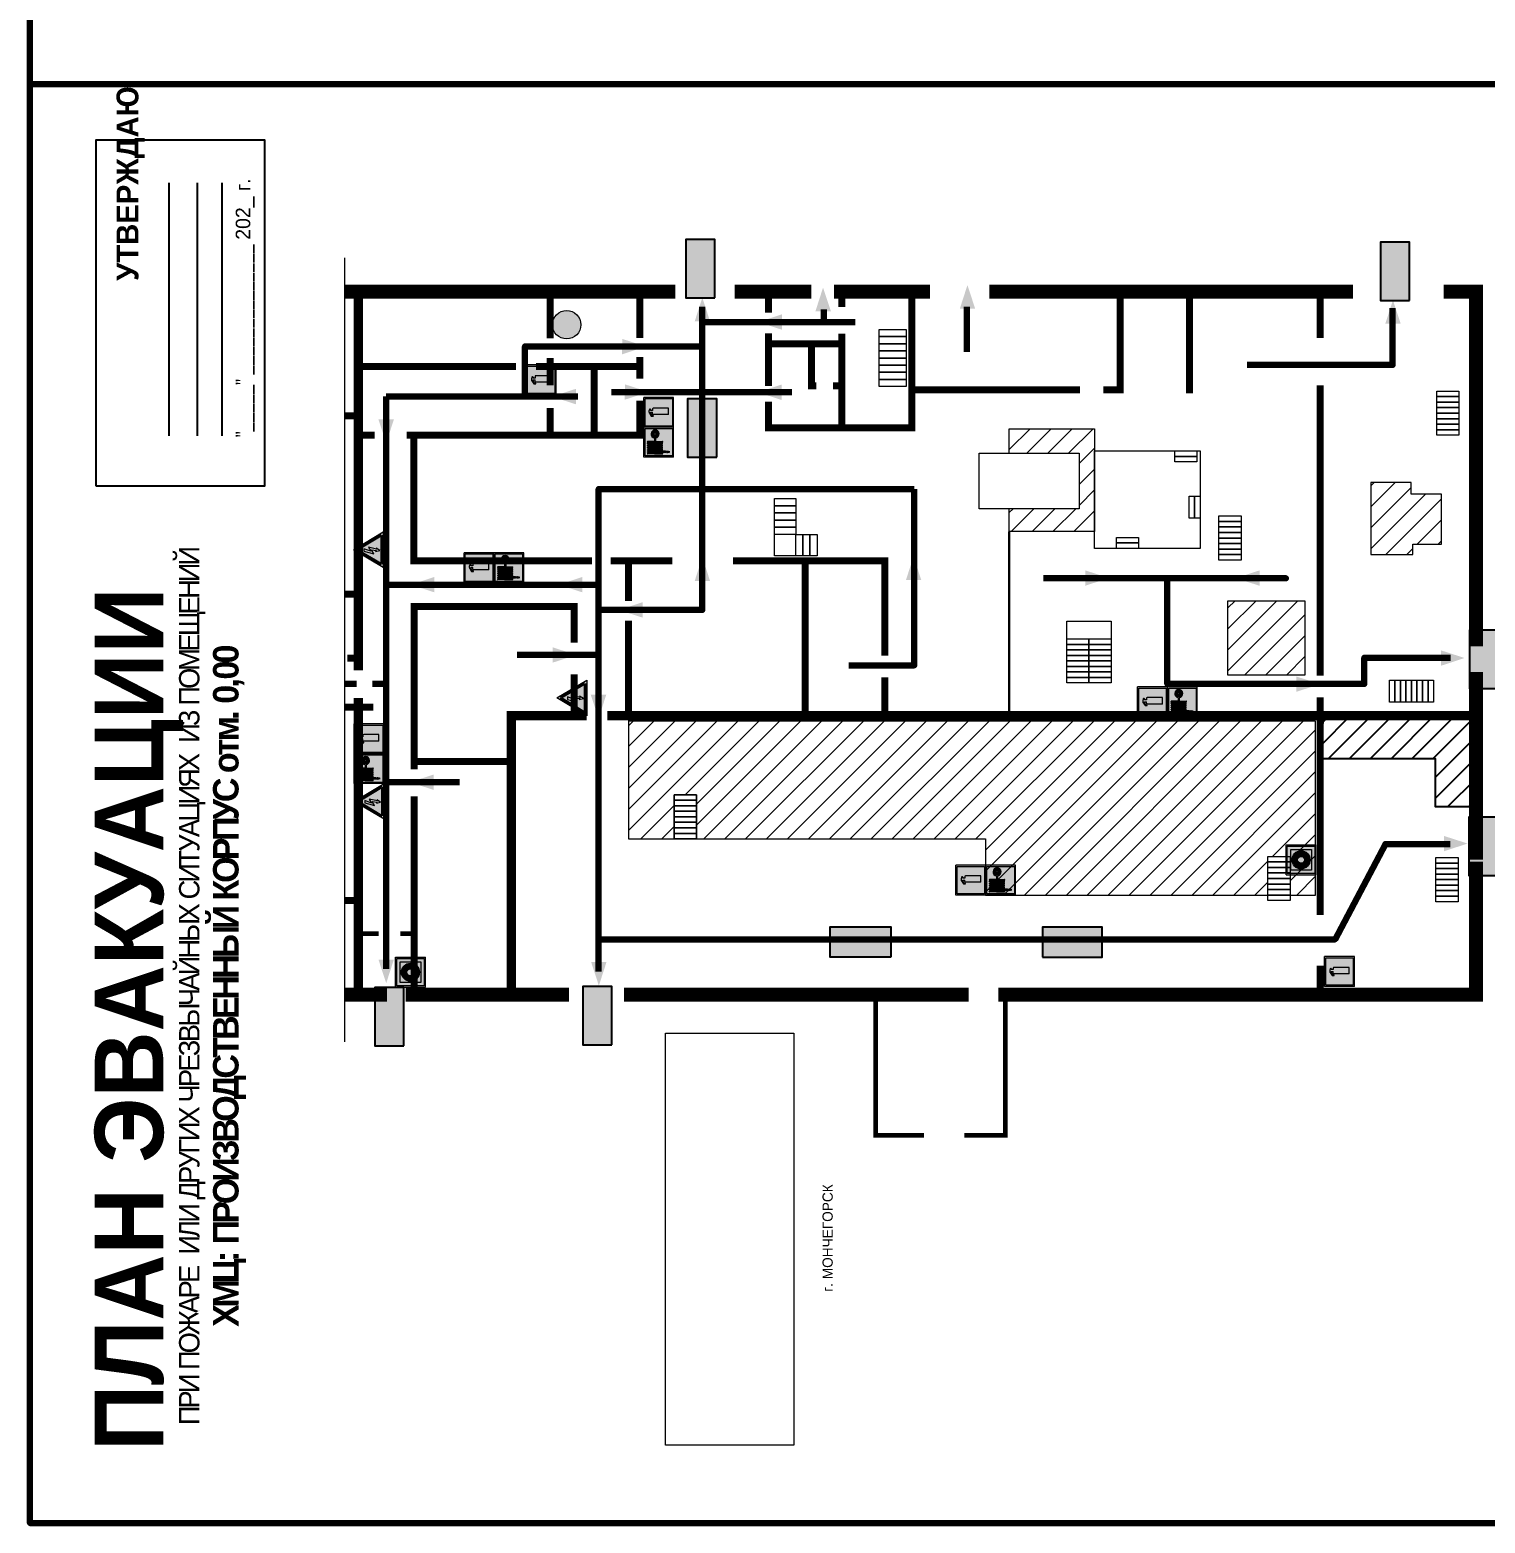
# Model space of a CAD drawing. Header units: millimetres. Extents: x 13114 to 67229, y 22859 to 38520.
# Drawn here: x 18739.7 to 19139.1, y 30107.3 to 30517.2 of the extents above; entities that cross this region are included whole.
import ezdxf

# ---------------------------------------------------------------- set-up
doc = ezdxf.new("R2010")
doc.units = ezdxf.units.MM
doc.linetypes.add('{ Wide Dash }', pattern=[12, 4, -2, 4, -2])
doc.layers.add('План_Штампы', color=7, linetype='Continuous')
doc.styles.add('обычный', font='arial.ttf')
picture_1 = doc.add_image_def('image1.jpg', size_in_pixel=(337, 105))
pattern_1 = [(45, (-3356.3852, 20376.6693), (-2.87368196, 2.87368196), [])]

# ---------------------------------------------------------------- blocks, each defined once
blk = doc.blocks.new('A$C54414219')
at = {"true_color": 0xffffff}
h = blk.add_hatch(color=7, dxfattribs=at)
h.paths.add_polyline_path([(2.39, -9.45), (2.39, -18.3), (11.23, -18.3), (11.23, -9.45)], flags=0)
h.paths.add_polyline_path([(10.71, -13.87, -1), (2.92, -13.87, -1)], flags=0)
h.paths.add_polyline_path([(8.3, -13.87, -1), (5.33, -13.87, -1)], flags=0)
h.paths.add_polyline_path([(0.41, -7.47), (0.41, -20.27), (13.21, -20.27), (13.21, -7.47)])
h.paths.add_polyline_path([(0.92, -19.77), (12.71, -19.77), (12.71, -7.98), (0.92, -7.98)], flags=16)
h.paths.add_polyline_path([(11.23, -9.45), (11.23, -18.3), (2.39, -18.3), (2.39, -9.45)], flags=0)
at = {"lineweight": 5}
h = blk.add_hatch(color=242, dxfattribs=at)
h.paths.add_polyline_path([(12.71, -7.98), (0.92, -7.98), (0.92, -19.77), (12.71, -19.77)])
h.paths.add_polyline_path([(11.23, -18.3), (2.39, -18.3), (2.39, -9.45), (11.23, -9.45)], flags=16)
h.paths.add_polyline_path([(10.71, -13.87, -1), (2.92, -13.87, -1)], flags=0)
h.paths.add_polyline_path([(8.3, -13.87, -1), (5.33, -13.87, -1)], flags=0)
at = {"true_color": 0xffffff}
h = blk.add_hatch(color=7, dxfattribs=at)
h.paths.add_polyline_path([(2.39, -9.45), (2.39, -18.3), (11.23, -18.3), (11.23, -9.45)])
h.paths.add_polyline_path([(10.71, -13.87, -1), (2.92, -13.87, -1)], flags=16)
h.paths.add_polyline_path([(8.3, -13.87, -1), (5.33, -13.87, -1)], flags=0)
at = {"lineweight": 5}
h = blk.add_hatch(color=242, dxfattribs=at)
h.paths.add_polyline_path([(2.92, -13.87, 1), (10.71, -13.87, 1)])
h.paths.add_polyline_path([(8.3, -13.87, -1), (5.33, -13.87, -1)], flags=16)
at = {"color": 242, "lineweight": 5}
for p, q in [((0.41, -20.27), (0.41, -7.47)), ((0.41, -7.47), (13.21, -7.47)), ((0.41, -7.47), (13.21, -7.47)), ((13.21, -20.27), (13.21, -7.47)), ((0.41, -20.27), (13.21, -20.27))]:
    blk.add_line(p, q, dxfattribs=at)
for points in [[(0.92, -7.98), (12.71, -7.98), (12.71, -19.77), (0.92, -19.77)], [(2.39, -9.45), (11.23, -9.45), (11.23, -18.3), (2.39, -18.3)]]:
    blk.add_lwpolyline(points, close=True, dxfattribs=at)
for radius in [3.89, 1.49]:
    blk.add_circle((6.81, -13.87), radius, dxfattribs=at)
blk = doc.blocks.new('A$C7B8C2D5B')
at = {"lineweight": 0}
h = blk.add_hatch(color=5, dxfattribs=at)
h.dxf.hatch_style = 1
h.paths.add_polyline_path([(1.4, -3.02, 1), (-2.11, -3.02, 1)])
at = {"color": 5, "lineweight": 0}
blk.add_circle((-0.36, -3.02), 1.75, dxfattribs=at)
blk = doc.blocks.new('A$C37112FD5')
at = {"true_color": 0xf5f5ff}
h = blk.add_hatch(color=7, dxfattribs=at)
h.dxf.hatch_style = 1
h.paths.add_polyline_path([(12.8, -7.4), (0, -7.4), (0, -20.2), (12.8, -20.2)])
h.paths.add_polyline_path([(12.29, -7.91), (12.29, -19.69), (0.51, -19.69), (0.51, -7.91)], flags=16)
h.paths.add_polyline_path([(4.98, -9.04, -0.42597), (5.17, -9.22), (5.17, -12.25), (5.17, -15.29, -0.432244), (4.98, -15.47), (4.83, -15.47, -0.42597), (4.64, -15.29), (4.64, -12.25), (4.64, -9.22, -0.432244), (4.83, -9.04)], flags=0)
h.paths.add_polyline_path([(4.28, -9.22), (4.28, -12.25), (4.28, -15.29, -0.432244), (4.09, -15.47), (3.94, -15.47, -0.42597), (3.75, -15.29), (3.75, -12.25), (3.75, -9.22, -0.432244), (3.94, -9.04), (4.09, -9.04, -0.42597)], flags=0)
h.paths.add_polyline_path([(5.72, -9.04), (5.87, -9.04, -0.42597), (6.06, -9.22), (6.06, -12.25), (6.06, -15.29, -0.432244), (5.87, -15.47), (5.72, -15.47, -0.42597), (5.53, -15.29), (5.53, -12.25), (5.53, -9.22, -0.432244)], flags=0)
h.paths.add_polyline_path([(6.42, -8.9), (6.5, -8.9, -0.42597), (6.69, -9.08), (6.69, -12.03), (8.21, -12.03, -15.824349), (8.21, -12.47), (6.69, -12.47), (6.69, -15.42, -0.432244), (6.5, -15.6), (6.42, -15.6)], flags=0)
h.paths.add_polyline_path([(3.39, -9.22), (3.39, -12.25), (3.39, -15.29, -0.432244), (3.2, -15.47), (3.05, -15.47, -0.42597), (2.85, -15.29), (2.85, -12.25), (2.85, -9.22, -0.432244), (3.05, -9.04), (3.2, -9.04, -0.42597)], flags=0)
h.paths.add_polyline_path([(2.5, -9.22), (2.5, -16.71), (1.96, -16.71), (1.96, -9.22, -0.432244), (2.15, -9.04), (2.31, -9.04, -0.42597)], flags=0)
h.paths.add_polyline_path([(1.61, -8.9), (1.61, -15.6), (1.57, -15.6, -0.42597), (1.37, -15.42), (1.37, -12.03), (1.37, -9.09, -0.432244), (1.57, -8.9)], flags=0)
h.paths.add_polyline_path([(9.76, -10.81), (9.76, -12.03), (8.49, -12.03, -0.336371)], flags=0)
h.paths.add_polyline_path([(8.49, -12.47), (9.76, -12.47), (9.76, -13.7, -0.336371)], flags=0)
h.paths.add_polyline_path([(10.11, -10.81, -0.336371), (11.38, -12.03), (10.11, -12.03)], flags=0)
h.paths.add_polyline_path([(10.11, -12.47), (11.38, -12.47, -0.336371), (10.11, -13.7)], flags=0)
h.paths.add_polyline_path([(2.5, -16.84), (2.5, -17.05), (1.97, -17.05), (1.97, -16.84)], flags=0)
h.paths.add_polyline_path([(2.5, -17.24, -0.033778), (2.24, -18.6, -0.033778), (1.97, -17.24)], flags=0)
h = blk.add_hatch(color=242)
h.dxf.hatch_style = 1
h.paths.add_polyline_path([(12.29, -7.91), (0.51, -7.91), (0.51, -19.69), (12.29, -19.69)])
h.paths.add_polyline_path([(6.42, -15.6), (6.42, -8.9), (6.5, -8.9, -0.42597), (6.69, -9.08), (6.69, -12.03), (8.21, -12.03, -15.824349), (8.21, -12.47), (6.69, -12.47), (6.69, -15.42, -0.432244), (6.5, -15.6)], flags=16)
h.paths.add_polyline_path([(5.87, -15.47), (5.72, -15.47, -0.42597), (5.53, -15.29), (5.53, -12.25), (5.53, -9.22, -0.432244), (5.72, -9.04), (5.87, -9.04, -0.42597), (6.06, -9.22), (6.06, -12.25), (6.06, -15.29, -0.432244)], flags=16)
h.paths.add_polyline_path([(4.98, -15.47), (4.83, -15.47, -0.42597), (4.64, -15.29), (4.64, -12.25), (4.64, -9.22, -0.432244), (4.83, -9.04), (4.98, -9.04, -0.42597), (5.17, -9.22), (5.17, -12.25), (5.17, -15.29, -0.432244)], flags=16)
h.paths.add_polyline_path([(4.09, -15.47), (3.94, -15.47, -0.42597), (3.75, -15.29), (3.75, -12.25), (3.75, -9.22, -0.432244), (3.94, -9.04), (4.09, -9.04, -0.42597), (4.28, -9.22), (4.28, -12.25), (4.28, -15.29, -0.432244)], flags=16)
h.paths.add_polyline_path([(3.2, -15.47), (3.05, -15.47, -0.42597), (2.85, -15.29), (2.85, -12.25), (2.85, -9.22, -0.432244), (3.05, -9.04), (3.2, -9.04, -0.42597), (3.39, -9.22), (3.39, -12.25), (3.39, -15.29, -0.432244)], flags=16)
h.paths.add_polyline_path([(2.5, -17.05), (1.97, -17.05), (1.97, -16.84), (2.5, -16.84)], flags=16)
h.paths.add_polyline_path([(2.5, -17.24, -0.033778), (2.24, -18.6, -0.033778), (1.97, -17.24)], flags=16)
h.paths.add_polyline_path([(2.5, -16.71), (1.96, -16.71), (1.96, -9.22, -0.432244), (2.15, -9.04), (2.31, -9.04, -0.42597), (2.5, -9.22)], flags=16)
h.paths.add_polyline_path([(1.61, -15.6), (1.57, -15.6, -0.42597), (1.37, -15.42), (1.37, -12.03), (1.37, -9.09, -0.432244), (1.57, -8.9), (1.61, -8.9)], flags=16)
h.paths.add_polyline_path([(8.49, -12.47), (9.76, -12.47), (9.76, -13.7, -0.336371)], flags=0)
h.paths.add_polyline_path([(10.11, -13.7), (10.11, -12.47), (11.38, -12.47, -0.336371)], flags=0)
h.paths.add_polyline_path([(8.49, -12.03, -0.336371), (9.76, -10.81), (9.76, -12.03)], flags=0)
h.paths.add_polyline_path([(10.11, -12.03), (10.11, -10.81, -0.336371), (11.38, -12.03)], flags=0)
h = blk.add_hatch(color=7, dxfattribs=at)
h.dxf.hatch_style = 1
h.paths.add_polyline_path([(1.61, -8.9), (1.57, -8.9, 0.432244), (1.37, -9.09), (1.37, -12.03), (1.37, -15.42, 0.42597), (1.57, -15.6), (1.61, -15.6)])
h.paths.add_polyline_path([(2.5, -9.22, 0.42597), (2.31, -9.04), (2.15, -9.04, 0.432244), (1.96, -9.22), (1.96, -16.71), (2.5, -16.71)])
h.paths.add_polyline_path([(2.5, -16.84), (1.97, -16.84), (1.97, -17.05), (2.5, -17.05)])
h.paths.add_polyline_path([(2.5, -17.24), (1.97, -17.24, 0.033778), (2.24, -18.6, 0.033778)])
h.paths.add_polyline_path([(3.39, -12.25), (3.39, -9.22, 0.42597), (3.2, -9.04), (3.05, -9.04, 0.432244), (2.85, -9.22), (2.85, -12.25), (2.85, -15.29, 0.42597), (3.05, -15.47), (3.2, -15.47, 0.432244), (3.39, -15.29)])
h.paths.add_polyline_path([(4.28, -12.25), (4.28, -9.22, 0.42597), (4.09, -9.04), (3.94, -9.04, 0.432244), (3.75, -9.22), (3.75, -12.25), (3.75, -15.29, 0.42597), (3.94, -15.47), (4.09, -15.47, 0.432244), (4.28, -15.29)])
h.paths.add_polyline_path([(5.17, -12.25), (5.17, -9.22, 0.42597), (4.98, -9.04), (4.83, -9.04, 0.432244), (4.64, -9.22), (4.64, -12.25), (4.64, -15.29, 0.42597), (4.83, -15.47), (4.98, -15.47, 0.432244), (5.17, -15.29)])
h.paths.add_polyline_path([(6.06, -12.25), (6.06, -9.22, 0.42597), (5.87, -9.04), (5.72, -9.04, 0.432244), (5.53, -9.22), (5.53, -12.25), (5.53, -15.29, 0.42597), (5.72, -15.47), (5.87, -15.47, 0.432244), (6.06, -15.29)])
h.paths.add_polyline_path([(6.69, -12.47), (8.21, -12.47, 15.824349), (8.21, -12.03), (6.69, -12.03), (6.69, -9.08, 0.42597), (6.5, -8.9), (6.42, -8.9), (6.42, -15.6), (6.5, -15.6, 0.432244), (6.69, -15.42)])
h.paths.add_polyline_path([(8.49, -12.47), (9.76, -12.47), (9.76, -13.7, -0.336371)], flags=16)
h.paths.add_polyline_path([(8.49, -12.03, -0.336371), (9.76, -10.81), (9.76, -12.03)], flags=16)
h.paths.add_polyline_path([(10.11, -12.47), (11.38, -12.47, -0.336371), (10.11, -13.7)], flags=16)
h.paths.add_polyline_path([(10.11, -12.03), (10.11, -10.81, -0.336371), (11.38, -12.03)], flags=16)
h = blk.add_hatch(color=242)
h.dxf.hatch_style = 1
h.paths.add_polyline_path([(9.76, -10.81, 0.336371), (8.49, -12.03), (9.76, -12.03)])
h.paths.add_polyline_path([(10.11, -10.81), (10.11, -12.03), (11.38, -12.03, 0.336371)])
h.paths.add_polyline_path([(11.38, -12.47), (10.11, -12.47), (10.11, -13.7, 0.336371)])
h.paths.add_polyline_path([(9.76, -12.47), (8.49, -12.47, 0.336371), (9.76, -13.7)])
at = {"color": 242, "lineweight": 5}
for p, q in [((0, -20.2), (0, -7.4)), ((0, -7.4), (12.8, -7.4)), ((1.37, -12.03), (1.37, -9.08)), ((1.37, -12.03), (1.37, -15.42)), ((1.57, -8.9), (1.61, -8.9)), ((1.61, -8.9), (1.61, -15.6)), ((1.96, -16.71), (1.96, -9.22)), ((2.15, -9.04), (2.31, -9.04)), ((2.5, -16.71), (2.5, -9.22)), ((2.85, -12.25), (2.85, -9.22)), ((2.85, -12.25), (2.85, -15.29)), ((3.05, -9.04), (3.2, -9.04)), ((3.39, -12.25), (3.39, -9.22)), ((3.39, -12.25), (3.39, -15.29)), ((3.75, -12.25), (3.75, -9.22)), ((3.75, -12.25), (3.75, -15.29)), ((3.94, -9.04), (4.09, -9.04)), ((4.28, -12.25), (4.28, -9.22)), ((4.28, -12.25), (4.28, -15.29)), ((4.64, -12.25), (4.64, -9.22)), ((4.64, -12.25), (4.64, -15.29)), ((4.83, -9.04), (4.98, -9.04)), ((5.17, -12.25), (5.17, -9.22)), ((5.17, -12.25), (5.17, -15.29)), ((5.53, -12.25), (5.53, -9.22)), ((5.53, -12.25), (5.53, -15.29)), ((5.72, -9.04), (5.87, -9.04)), ((6.06, -12.25), (6.06, -9.22)), ((6.06, -12.25), (6.06, -15.29)), ((6.42, -8.9), (6.42, -15.6)), ((6.5, -8.9), (6.42, -8.9)), ((6.69, -12.03), (6.69, -9.08)), ((8.21, -12.03), (6.69, -12.03)), ((8.21, -12.47), (6.69, -12.47)), ((6.69, -12.47), (6.69, -15.42)), ((9.76, -12.03), (8.49, -12.03)), ((9.76, -12.47), (8.49, -12.47)), ((9.76, -10.81), (9.76, -12.03)), ((9.76, -12.47), (9.76, -13.7)), ((10.11, -10.81), (10.11, -12.03)), ((11.38, -12.03), (10.11, -12.03)), ((11.38, -12.47), (10.11, -12.47)), ((10.11, -12.47), (10.11, -13.7)), ((12.8, -20.2), (12.8, -7.4)), ((1.57, -15.6), (1.61, -15.6)), ((1.96, -16.71), (2.5, -16.71)), ((1.97, -16.84), (2.5, -16.84)), ((1.97, -17.05), (1.97, -16.84)), ((2.5, -17.05), (1.97, -17.05)), ((1.97, -17.24), (2.5, -17.24)), ((2.5, -16.84), (2.5, -17.05)), ((3.05, -15.47), (3.2, -15.47)), ((3.94, -15.47), (4.09, -15.47)), ((4.83, -15.47), (4.98, -15.47)), ((5.72, -15.47), (5.87, -15.47)), ((6.42, -15.6), (6.5, -15.6)), ((0, -20.2), (12.8, -20.2))]:
    blk.add_line(p, q, dxfattribs=at)
blk.add_lwpolyline([(0.51, -7.91), (12.29, -7.91), (12.29, -19.69), (0.51, -19.69)], close=True, dxfattribs=at)
for centre, radius, start, end in [((1.56, -9.09), 0.182, 87.10267, 180.60715), ((2.15, -9.22), 0.182, 87.10267, 180.60715), ((2.32, -9.22), 0.182, 359.39285, 92.89733), ((3.04, -9.22), 0.182, 87.10267, 180.60715), ((3.21, -9.22), 0.182, 359.39285, 92.89733), ((3.93, -9.22), 0.182, 87.10267, 180.60715), ((4.1, -9.22), 0.182, 359.39285, 92.89733), ((4.82, -9.22), 0.182, 87.10267, 180.60715), ((4.99, -9.22), 0.182, 359.39285, 92.89733), ((5.71, -9.22), 0.182, 87.10267, 180.60715), ((5.88, -9.22), 0.182, 359.39285, 92.89733), ((6.51, -9.09), 0.182, 359.39285, 92.89733), ((9.93, -12.25), 1.74, 187.23185, 172.76815), ((9.93, -12.25), 1.46, 96.99266, 171.35851), ((9.93, -12.25), 1.46, 188.64149, 263.00734), ((9.93, -12.25), 1.46, 8.64149, 83.00734), ((9.93, -12.25), 1.46, 276.99266, 351.35851), ((1.56, -15.42), 0.182, 179.39285, 272.89733), ((12.17, -15.98), 10.27, 187.04098, 194.7793), ((-7.7, -15.98), 10.27, 345.2207, 352.95902), ((3.04, -15.29), 0.182, 179.39285, 272.89733), ((3.21, -15.29), 0.182, 267.10267, 0.60715), ((3.93, -15.29), 0.182, 179.39285, 272.89733), ((4.1, -15.29), 0.182, 267.10267, 0.60715), ((4.82, -15.29), 0.182, 179.39285, 272.89733), ((4.99, -15.29), 0.182, 267.10267, 0.60715), ((5.71, -15.29), 0.182, 179.39285, 272.89733), ((5.88, -15.29), 0.182, 267.10267, 0.60715), ((6.51, -15.42), 0.182, 267.10267, 0.60715)]:
    blk.add_arc(centre, radius, start, end, dxfattribs=at)
blk = doc.blocks.new('A$C32E8229D')
at = {"true_color": 0xffffff}
blk.add_hatch(color=7, dxfattribs=at).paths.add_polyline_path([(0, 0), (0, -8), (16, -8), (16, 0)])
h = blk.add_hatch(color=126)
h.paths.add_polyline_path([(0.2, -0.2), (15.8, -0.2), (15.8, -7.8), (0.2, -7.8)])
h.paths.add_polyline_path([(13.49, -2.05), (12.08, -2.05), (11.37, -2.63, 0.162397), (11.29, -2.84), (11.29, -3.63), (10.35, -3.63), (10.35, -4.05), (11.68, -4.05), (11.68, -3.48), (12.26, -4.28), (11.29, -5.1), (11.29, -6.78), (11.85, -6.78), (11.85, -5.44), (12.8, -4.64), (12.8, -5.94), (14.46, -5.94), (14.46, -5.39), (13.45, -5.39), (13.45, -3.97), (12.46, -2.59), (13.15, -2.59), (13.69, -3.34), (14.18, -3)], flags=16)
h.paths.add_polyline_path([(10.74, -1.82, 1), (11.8, -1.82, 1)], flags=16)
h.paths.add_polyline_path([(9.39, -3.59), (5.99, -3.59), (6.56, -3.03), (5.91, -3.03), (5.1, -3.83), (5.91, -4.64), (6.56, -4.64), (5.99, -4.09), (9.39, -4.09)], flags=16)
h.paths.add_polyline_path([(4.29, -1.08), (1.72, -1.08), (1.72, -6.6), (4.29, -6.6)], flags=16)
at = {"color": 126}
blk.add_lwpolyline([(16, -8), (0, -8), (0, 0), (16, 0)], close=True, dxfattribs=at)
blk = doc.blocks.new('A$C7B4425F7')
at = {"true_color": 0xffffff}
blk.add_hatch(color=7, dxfattribs=at).paths.add_polyline_path([(0, 0), (-16, 0), (-16, -8), (0, -8)])
h = blk.add_hatch(color=126)
h.paths.add_polyline_path([(-0.2, -0.2), (-15.8, -0.2), (-15.8, -7.8), (-0.2, -7.8)])
h.paths.add_polyline_path([(-11.76, -2.03), (-11.76, -3.66), (-11.17, -3.66, -0.568275), (-11.17, -6.18), (-12.58, -6.18), (-12.58, -2.03)], flags=16)
h.paths.add_polyline_path([(-13.33, -4.12, -0.495768), (-13.59, -6.18), (-15.03, -6.18), (-15.03, -2.03), (-13.59, -2.03, -0.487973)], flags=16)
h.paths.add_polyline_path([(-10.25, -2.03), (-9.48, -2.03), (-9.48, -6.18), (-10.25, -6.18)], flags=16)
h.paths.add_polyline_path([(-13.84, -3.69), (-14.24, -3.69), (-14.24, -3.03), (-13.9, -3.03, -0.692621)], flags=0)
h.paths.add_polyline_path([(-9.15, -2.03), (-8.4, -2.03), (-8.04, -3.07), (-7.68, -2.03), (-6.93, -2.03), (-7.64, -4.1), (-6.93, -6.18), (-7.68, -6.18), (-8.04, -5.14), (-8.4, -6.18), (-9.15, -6.18), (-8.44, -4.1)], flags=16)
h.paths.add_polyline_path([(-11.76, -4.46), (-11.42, -4.46, -0.692621), (-11.36, -5.12), (-11.76, -5.12)], flags=0)
h.paths.add_polyline_path([(-13.9, -5.2), (-14.24, -5.2), (-14.24, -4.55), (-13.84, -4.55, -0.708038)], flags=0)
edge = h.paths.add_edge_path(flags=16)
edge.add_ellipse((-5.51, -4.08), major_axis=(0, 2.05), ratio=0.586184, start_angle=0, end_angle=360)
edge = h.paths.add_edge_path(flags=0)
edge.add_ellipse((-5.51, -4.08), major_axis=(0, 1.14), ratio=0.454828, start_angle=0, end_angle=360)
h.paths.add_polyline_path([(-4.13, -4.96, 0.377264), (-3.48, -4.52, 0.0555), (-3.16, -2.03), (-1.66, -2.03), (-1.66, -4.96), (-0.96, -4.96), (-0.96, -7.01), (-1.75, -7.01), (-1.75, -6.18), (-3.3, -6.18), (-3.3, -7.02), (-4.13, -7.02)], flags=16)
h.paths.add_polyline_path([(-2.73, -2.91), (-2.28, -2.91), (-2.28, -4.96), (-3.05, -4.96, 0.079136)], flags=0)
at = {"color": 126}
blk.add_lwpolyline([(-16, -8), (0, -8), (0, 0), (-16, 0)], close=True, dxfattribs=at)
blk = doc.blocks.new('A$C3AD82952')
at = {"true_color": 0xf5f5ff}
h = blk.add_hatch(color=7, dxfattribs=at)
h.dxf.hatch_style = 1
h.paths.add_polyline_path([(8.21, 8.73, 0.414214), (7.89, 9.05), (7.22, 9.05), (7.22, 9.92), (7.59, 9.92, 1), (7.57, 10.36), (7.22, 10.36), (7.22, 10.6), (6.43, 10.6), (6.43, 10.36), (6.01, 10.36), (4.74, 9.59), (4.74, 8.69), (4.98, 8.73), (4.98, 9.26), (6.12, 9.91), (6.43, 9.91), (6.43, 9.05), (5.76, 9.05, 0.414214), (5.44, 8.73), (5.44, 2.2), (8.21, 2.2)], flags=0)
h.paths.add_polyline_path([(12.8, 12.8), (0, 12.8), (0, 0), (12.8, 0)])
h.paths.add_polyline_path([(0.51, 12.29), (12.29, 12.29), (12.29, 0.51), (0.51, 0.51)], flags=16)
h.paths.add_polyline_path([(4.74, 9.59), (6.01, 10.36), (6.43, 10.36), (6.43, 10.6), (7.22, 10.6), (7.22, 10.36), (7.59, 10.36, -0.94586), (7.59, 9.92), (7.22, 9.92), (7.22, 9.05), (7.89, 9.05, -0.414214), (8.21, 8.73), (8.21, 2.2), (5.44, 2.2), (5.44, 8.73, -0.414214), (5.76, 9.05), (6.43, 9.05), (6.43, 9.91), (6.12, 9.91), (4.98, 9.26), (4.98, 8.73), (4.74, 8.69)], flags=0)
h = blk.add_hatch(color=242)
h.dxf.hatch_style = 1
h.paths.add_polyline_path([(12.29, 12.29), (0.51, 12.29), (0.51, 0.51), (12.29, 0.51)])
h.paths.add_polyline_path([(4.74, 8.69), (4.74, 9.59), (6.01, 10.36), (6.43, 10.36), (6.43, 10.6), (7.22, 10.6), (7.22, 10.36), (7.59, 10.36, -0.94586), (7.59, 9.92), (7.22, 9.92), (7.22, 9.05), (7.89, 9.05, -0.414214), (8.21, 8.73), (8.21, 2.2), (5.44, 2.2), (5.44, 8.73, -0.414214), (5.76, 9.05), (6.43, 9.05), (6.43, 9.91), (6.12, 9.91), (4.98, 9.26), (4.98, 8.73)], flags=16)
h = blk.add_hatch(color=7, dxfattribs=at)
h.dxf.hatch_style = 1
h.paths.add_polyline_path([(8.21, 8.73, 0.414214), (7.89, 9.05), (7.22, 9.05), (7.22, 9.92), (7.59, 9.92, 1), (7.57, 10.36), (7.22, 10.36), (7.22, 10.6), (6.43, 10.6), (6.43, 10.36), (6.01, 10.36), (4.74, 9.59), (4.74, 8.69), (4.98, 8.73), (4.98, 9.26), (6.12, 9.91), (6.43, 9.91), (6.43, 9.05), (5.76, 9.05, 0.414214), (5.44, 8.73), (5.44, 2.2), (8.21, 2.2)])
at = {"color": 242, "lineweight": 5}
for p, q in [((0, 0), (0, 12.8)), ((0, 12.8), (12.8, 12.8)), ((6.01, 10.36), (4.74, 9.59)), ((4.74, 9.59), (4.74, 8.69)), ((4.74, 8.69), (4.98, 8.73)), ((4.98, 9.26), (6.12, 9.91)), ((4.98, 8.73), (4.98, 9.26)), ((5.44, 2.2), (5.44, 8.73)), ((5.76, 9.05), (6.43, 9.05)), ((6.01, 10.36), (6.43, 10.36)), ((6.12, 9.91), (6.43, 9.91)), ((7.22, 10.6), (6.43, 10.6)), ((6.43, 10.6), (6.43, 10.36)), ((6.43, 9.91), (6.43, 9.05)), ((7.22, 10.36), (7.22, 10.6)), ((7.59, 10.36), (7.22, 10.36)), ((7.22, 9.05), (7.22, 9.92)), ((7.59, 9.92), (7.22, 9.92)), ((7.89, 9.05), (7.22, 9.05)), ((8.21, 2.2), (8.21, 8.73)), ((12.8, 0), (12.8, 12.8)), ((0, 0), (12.8, 0)), ((5.44, 2.2), (8.21, 2.2))]:
    blk.add_line(p, q, dxfattribs=at)
blk.add_lwpolyline([(0.51, 12.29), (12.29, 12.29), (12.29, 0.51), (0.51, 0.51)], close=True, dxfattribs=at)
for centre, radius, start, end in [((5.76, 8.73), 0.32, 90, 180), ((7.58, 10.14), 0.223, 273.18746, 86.81254), ((7.89, 8.73), 0.32, 0, 90)]:
    blk.add_arc(centre, radius, start, end, dxfattribs=at)
blk = doc.blocks.new('A$C3E6D3DDE')
at = {"lineweight": 5}
h = blk.add_hatch(color=40, dxfattribs=at)
h.paths.add_polyline_path([(24.1, 1.45), (16.46, -11.35), (31.74, -11.35)])
h.paths.add_polyline_path([(24.09, -0.46), (30.03, -10.41), (18.14, -10.41)], flags=16)
h.paths.add_polyline_path([(24.54, -3.08), (23.41, -6.02), (25.13, -5.01), (24.33, -8.5), (24.82, -8.27), (23.79, -9.86), (23.4, -8.04), (23.8, -8.43), (24.04, -6.29), (22.39, -7.25), (23.44, -3.08)], flags=0)
h = blk.add_hatch(color=256, dxfattribs=at)
h.paths.add_polyline_path([(24.37, 0.03, 0.567511), (23.82, 0.03), (17.59, -10.4, 0.582454), (17.86, -10.88), (30.32, -10.88, 0.582149), (30.6, -10.4)])
h.paths.add_polyline_path([(24.09, -0.46), (18.14, -10.41), (30.03, -10.41)], flags=16)
h.paths.add_polyline_path([(24.54, -3.08), (23.41, -6.02), (25.13, -5.01), (24.33, -8.5), (24.82, -8.27), (23.79, -9.86), (23.4, -8.04), (23.8, -8.43), (24.04, -6.29), (22.39, -7.25), (23.44, -3.08)], flags=0)
h = blk.add_hatch(color=40, dxfattribs=at)
h.paths.add_polyline_path([(24.09, -0.46), (18.14, -10.41), (30.03, -10.41)])
h.paths.add_polyline_path([(24.82, -8.27), (23.79, -9.86), (23.4, -8.04), (23.8, -8.43), (24.04, -6.29), (22.39, -7.25), (23.44, -3.08), (24.54, -3.08), (23.41, -6.02), (25.13, -5.01), (24.33, -8.5)], flags=16)
at = {"color": 40, "lineweight": 5}
for p, q in [((16.46, -11.35), (24.1, 1.45)), ((24.1, 1.45), (31.74, -11.35))]:
    blk.add_line(p, q, dxfattribs=at)
at = {"lineweight": 5}
for p, q in [((17.59, -10.4), (23.82, 0.03)), ((24.37, 0.03), (30.6, -10.4)), ((18.14, -10.41), (24.09, -0.46)), ((23.44, -3.08), (22.39, -7.25)), ((22.39, -7.25), (24.04, -6.29)), ((23.41, -6.02), (24.54, -3.08)), ((25.13, -5.01), (23.41, -6.02)), ((24.54, -3.08), (23.44, -3.08)), ((24.04, -6.29), (23.8, -8.43)), ((24.09, -0.46), (30.03, -10.41)), ((24.33, -8.5), (25.13, -5.01)), ((17.86, -10.88), (30.32, -10.88)), ((18.14, -10.41), (30.03, -10.41)), ((23.8, -8.43), (23.4, -8.04)), ((23.4, -8.04), (23.79, -9.86)), ((23.79, -9.86), (24.82, -8.27)), ((24.82, -8.27), (24.33, -8.5))]:
    blk.add_line(p, q, dxfattribs=at)
at = {"color": 50, "lineweight": 5}
blk.add_line((31.74, -11.35), (16.46, -11.35), dxfattribs=at)

msp = doc.modelspace()

# ---------------------------------------------------------------- hatches: boundary and pattern name
at = {"lineweight": 0}
h = msp.add_hatch(dxfattribs=at)
h.set_pattern_fill('ANSI31', color=256, scale=1.28)
h.set_pattern_definition(pattern_1)
h.paths.add_polyline_path([(19031.93, 30379.48), (19031.93, 30407.72), (19008.52, 30407.72), (19008.52, 30401.02), (19027.7, 30401.02), (19027.7, 30385.77), (19008.52, 30385.77), (19008.52, 30379.48)])
h.paths.add_polyline_path([(19127.19, 30389.78), (19118.79, 30389.78), (19118.79, 30392.92), (19107.74, 30392.92), (19107.74, 30373.18), (19119.31, 30373.18), (19119.31, 30376.01), (19127.19, 30376.01)])
h = msp.add_hatch(dxfattribs=at)
h.set_pattern_fill('ANSI31', color=256, scale=1.28)
h.set_pattern_definition(pattern_1)
h.paths.add_polyline_path([(19089.62, 30340.11), (19089.62, 30360.5), (19068.5, 30360.5), (19068.5, 30340.11)])
h = msp.add_hatch(dxfattribs=at)
h.set_pattern_fill('ANSI31', color=256, scale=1.28)
h.set_pattern_definition(pattern_1)
h.paths.add_polyline_path([(18904, 30307.36), (18904, 30295.12), (18916.54, 30295.12), (18916.54, 30296.64), (18916.54, 30298.15), (18916.54, 30299.67), (18916.54, 30301.18), (18916.54, 30302.7), (18916.54, 30304.21), (18916.54, 30305.73), (18916.54, 30307.24), (18922.65, 30307.24), (18922.65, 30305.73), (18922.65, 30304.21), (18922.65, 30302.7), (18922.65, 30301.18), (18922.65, 30299.67), (18922.65, 30298.15), (18922.65, 30296.64), (18922.65, 30295.12), (19002.01, 30295.12), (19002.01, 30279.71), (19079.47, 30279.71), (19079.47, 30290.32), (19085.58, 30290.32), (19085.58, 30279.71), (19092.54, 30279.71), (19092.54, 30327.44), (18904, 30327.44)])
h = msp.add_hatch()
h.set_pattern_fill('ANSI31', color=256, scale=1.28)
h.set_pattern_definition(pattern_1)
h.paths.add_polyline_path([(19094.53, 30328.6), (19094.29, 30317.18), (19125.39, 30317.18), (19125.39, 30303.99), (19136.57, 30303.99), (19136.57, 30328.6)])

# ---------------------------------------------------------------- linework, layer by layer
at = {"color": 1, "lineweight": 100}
for points in [[(18739.68, 30897.29), (19339.68, 30897.29), (19339.68, 30502.29), (18739.68, 30502.29)], [(18739.68, 30502.29), (19339.68, 30502.29), (19339.68, 30107.29), (18739.68, 30107.29)]]:
    msp.add_lwpolyline(points, close=True, dxfattribs=at)
msp.add_lwpolyline([(18757.88, 30391.98), (18757.88, 30486.99), (18804.08, 30486.99), (18804.08, 30391.98)], close=True)
for points in [[(18777.92, 30405.73), (18777.92, 30475.26)], [(18785.69, 30405.73), (18785.69, 30475.26)], [(18792.47, 30405.73), (18792.47, 30475.26)], [(19094.29, 30317.18), (19125.39, 30317.18), (19125.39, 30303.99), (19136.57, 30303.99), (19136.57, 30328.6), (19094.53, 30328.6), (19094.29, 30317.18)]]:
    msp.add_lwpolyline(points)
at = {"lineweight": 0}
for points in [[(18826.15, 30239.39), (18826.15, 30454.65)], [(19008.52, 30401.02), (19008.52, 30407.72), (19031.93, 30407.72), (19031.93, 30379.48), (19008.52, 30379.48), (19008.52, 30385.77)], [(19118.79, 30389.78), (19118.79, 30392.92), (19107.74, 30392.92), (19107.74, 30373.18), (19119.31, 30373.18), (19119.31, 30376.01), (19127.19, 30376.01), (19127.19, 30389.78), (19118.79, 30389.78), (19118.79, 30392.82)], [(18949.89, 30372.86), (18944.06, 30372.86), (18944.06, 30378.72)], [(19024.29, 30350.05), (19024.29, 30354.93), (19036.5, 30354.93), (19036.5, 30350.05)], [(18904, 30328.93), (18904, 30307.36), (18904, 30295.12), (19002.01, 30295.12), (19002.01, 30279.71), (19079.47, 30279.71), (19079.47, 30290.32), (19085.58, 30290.32), (19085.58, 30279.71), (19092.54, 30279.71), (19092.54, 30327.44), (18904, 30327.44), (18904, 30314.78)]]:
    msp.add_lwpolyline(points, dxfattribs=at)
for points, const_width in [([(18826.15, 30445.37), (18916.82, 30445.37)], 3.84), ([(18829.83, 30445.37), (18829.83, 30341.36)], 2.56), ([(18882.48, 30432.5), (18882.48, 30444.82)], 1.92), ([(18907.13, 30432.6), (18907.13, 30444.91)], 1.92), ([(18933.13, 30445.37), (18954.15, 30445.37)], 3.84), ([(18942.41, 30445.17), (18942.41, 30439.55)], 1.92), ([(18942.41, 30415.12), (18942.41, 30407.94), (18981.75, 30407.94), (18981.75, 30444.44)], 1.92), ([(18960.37, 30445.37), (18986.77, 30445.37)], 3.84), ([(18962.59, 30445.14), (18962.59, 30441.15)], 1.92), ([(19003.08, 30445.37), (19102.9, 30445.37)], 3.84), ([(19034.32, 30418.38), (19038.95, 30418.38), (19038.95, 30445.52)], 1.92), ([(19057.97, 30444.72), (19057.97, 30417.42)], 1.92), ([(19093.86, 30445.1), (19093.86, 30432.64)], 1.92), ([(19127.71, 30445.37), (19136.65, 30445.37), (19136.65, 30348.01)], 3.84), ([(18942.41, 30433.87), (18942.41, 30419.41)], 1.92), ([(18962.59, 30433.77), (18962.59, 30407.94)], 1.92), ([(18878.57, 30424.77), (18907.13, 30424.77), (18907.13, 30427.39)], 1.92), ([(18942.41, 30430.98), (18962.59, 30430.98)], 1.92), ([(18954.21, 30430.98), (18954.21, 30419.51), (18955.51, 30419.51)], 1.92), ([(18830.18, 30424.77), (18873.08, 30424.77)], 1.92), ([(18882.48, 30419.66), (18882.48, 30427.1)], 1.92), ([(18894.61, 30424.77), (18894.61, 30405.97)], 1.92), ([(18907.13, 30424.77), (18907.13, 30421.42)], 1.92), ([(18962.59, 30419.51), (18960.1, 30419.51)], 1.92), ([(19093.86, 30419.67), (19093.86, 30339.92)], 1.92), ([(18907.13, 30415.45), (18907.13, 30405.97), (18843.14, 30405.97)], 1.92), ([(18981.75, 30418.38), (19027.93, 30418.38)], 1.92), ([(18826.14, 30411.26), (18829.83, 30411.26)], 1.92), ([(18882.48, 30405.97), (18882.48, 30413.41)], 1.92), ([(18834.32, 30405.97), (18830.62, 30405.97)], 1.92), ([(18845.1, 30405.97), (18845.1, 30371.47), (18893.96, 30371.47)], 1.92), ([(18899.14, 30371.47), (18916.05, 30371.47)], 1.92), ([(18904, 30371.47), (18904, 30360.47)], 1.92), ([(18932.66, 30371.47), (18974.39, 30371.47), (18974.39, 30345.43)], 1.92), ([(18952.48, 30371.47), (18952.48, 30328.93)], 1.92), ([(18826.15, 30362.27), (18829.83, 30362.27)], 1.92), ([(18845.13, 30314.26), (18845.13, 30358.92), (18889.1, 30358.92), (18889.1, 30348.97)], 1.92), ([(18904, 30328.93), (18904, 30355.06)], 1.92), ([(18829.83, 30344.75), (18826.79, 30344.75)], 1.92), ([(19136.65, 30340.92), (19136.65, 30289.43)], 3.84), ([(18889.1, 30328.93), (18889.1, 30340.26)], 1.92), ([(18974.39, 30328.93), (18974.39, 30339.48)], 1.92), ([(18829.83, 30333.81), (18829.83, 30253.64)], 2.56), ([(19093.86, 30333.96), (19093.86, 30274.21)], 1.92), ([(18826.15, 30331.25), (18833.96, 30331.25)], 1.92), ([(18892.55, 30328.93), (18871.79, 30328.93), (18871.79, 30252.52)], 2.56), ([(18974.39, 30328.93), (18974.39, 30328.93), (18898.2, 30328.93)], 2.56), ([(18974.39, 30328.93), (19136.47, 30328.93)], 2.56), ([(18871.79, 30316.35), (18845.13, 30316.35)], 1.92), ([(18845.13, 30252.57), (18845.13, 30306.78)], 1.92), ([(19136.65, 30288.88), (19136.65, 30252.33), (19005.5, 30252.33)], 3.84), ([(18826.15, 30278.19), (18829.86, 30278.19)], 1.92), ([(18830.03, 30269.11), (18835.44, 30269.11)], 1.28), ([(18841.4, 30269.11), (18845, 30269.11)], 1.28), ([(19093.86, 30260.31), (19093.86, 30252.2)], 1.92), ([(18837.68, 30252.33), (18826.15, 30252.33)], 3.84), ([(18887.7, 30252.33), (18842.82, 30252.33)], 3.84), ([(18997.32, 30252.33), (18902.78, 30252.33)], 3.84), ([(18971.88, 30252.91), (18971.88, 30213.77), (18985.12, 30213.77)], 1.28), ([(18996.16, 30213.77), (19007.47, 30213.77), (19007.47, 30252.08)], 1.28)]:
    msp.add_lwpolyline(points, dxfattribs=dict(at, const_width=const_width))
at = {"color": 126, "lineweight": 100, "true_color": 0x008754}
for points in [[(18895.8, 30345.63), (18895.8, 30391.14), (18924.24, 30391.14), (18924.24, 30441.14)], [(18957.62, 30436.96), (18957.62, 30440.46)], [(18996.9, 30441.14), (18996.9, 30428.8)], [(19073.84, 30425.24), (19113.7, 30425.24), (19113.7, 30440.79)], [(18966.19, 30436.96), (18924.24, 30436.96)], [(18875.58, 30416.55), (18875.58, 30430.3), (18924.24, 30430.3)], [(18837.48, 30259.46), (18837.48, 30416.55)], [(18837.48, 30416.55), (18890.13, 30416.55)], [(18924.24, 30417.73), (18899.32, 30417.73)], [(18924.24, 30417.73), (18948.84, 30417.73)], [(18924.24, 30391.14), (18924.24, 30357.96), (18895.8, 30357.96)], [(18924.24, 30391.14), (18982.41, 30391.14)], [(18964.45, 30342.74), (18982.41, 30342.74), (18982.41, 30391.14)], [(19017.87, 30366.69), (19084.49, 30366.69), (19051.89, 30366.69), (19051.89, 30337.65), (19105.93, 30337.65), (19105.93, 30344.87), (19129.64, 30344.87)], [(18895.8, 30364.9), (18837.48, 30364.9)], [(18873.4, 30345.63), (18895.8, 30345.63), (18895.8, 30258.76)], [(18837.48, 30310.68), (18857.63, 30310.68)], [(19129.54, 30293.72), (19111.77, 30293.72), (19097.96, 30267.51), (18895.8, 30267.51)]]:
    msp.add_lwpolyline(points, dxfattribs=at)
at = {"lineweight": 0}
for points in [[(18980.23, 30433.02), (18972.8, 30433.02), (18972.8, 30434.98), (18980.23, 30434.98)], [(18980.23, 30431.05), (18972.8, 30431.05), (18972.8, 30433.02), (18980.23, 30433.02)], [(18980.23, 30429.09), (18972.8, 30429.09), (18972.8, 30431.05), (18980.23, 30431.05)], [(18980.23, 30427.13), (18972.8, 30427.13), (18972.8, 30429.09), (18980.23, 30429.09)], [(18980.23, 30425.17), (18972.8, 30425.17), (18972.8, 30427.13), (18980.23, 30427.13)], [(18980.23, 30423.21), (18972.8, 30423.21), (18972.8, 30425.17), (18980.23, 30425.17)], [(18980.23, 30421.25), (18972.8, 30421.25), (18972.8, 30423.21), (18980.23, 30423.21)], [(18980.23, 30419.29), (18972.8, 30419.29), (18972.8, 30421.25), (18980.23, 30421.25)], [(19131.94, 30416.53), (19125.83, 30416.53), (19125.83, 30418.05), (19131.94, 30418.05)], [(19131.94, 30415.02), (19125.83, 30415.02), (19125.83, 30416.53), (19131.94, 30416.53)], [(19131.94, 30413.5), (19125.83, 30413.5), (19125.83, 30415.02), (19131.94, 30415.02)], [(19131.94, 30411.99), (19125.83, 30411.99), (19125.83, 30413.5), (19131.94, 30413.5)], [(19131.94, 30410.47), (19125.83, 30410.47), (19125.83, 30411.99), (19131.94, 30411.99)], [(19131.94, 30408.96), (19125.83, 30408.96), (19125.83, 30410.47), (19131.94, 30410.47)], [(19131.94, 30407.44), (19125.83, 30407.44), (19125.83, 30408.96), (19131.94, 30408.96)], [(19131.94, 30405.93), (19125.83, 30405.93), (19125.83, 30407.44), (19131.94, 30407.44)], [(19000.27, 30401.02), (19027.7, 30401.02), (19027.7, 30385.77), (19000.27, 30385.77)], [(19031.93, 30401.64), (19060.91, 30401.64), (19060.91, 30374.84), (19031.93, 30374.84)], [(19060.02, 30400.12), (19053.91, 30400.12), (19053.91, 30401.63), (19060.02, 30401.63)], [(19060.02, 30398.6), (19053.91, 30398.6), (19053.91, 30400.12), (19060.02, 30400.12)], [(18949.89, 30386.56), (18944.06, 30386.56), (18944.06, 30388.52), (18949.89, 30388.52)], [(19057.85, 30383.14), (19057.85, 30389.24), (19059.37, 30389.24), (19059.37, 30383.14)], [(19059.37, 30383.14), (19059.37, 30389.24), (19060.88, 30389.24), (19060.88, 30383.14)], [(18949.89, 30384.6), (18944.06, 30384.6), (18944.06, 30386.56), (18949.89, 30386.56)], [(18949.89, 30382.64), (18944.06, 30382.64), (18944.06, 30384.6), (18949.89, 30384.6)], [(19072.13, 30382.26), (19066.02, 30382.26), (19066.02, 30383.78), (19072.13, 30383.78)], [(18949.89, 30380.68), (18944.06, 30380.68), (18944.06, 30382.64), (18949.89, 30382.64)], [(18949.89, 30378.72), (18944.06, 30378.72), (18944.06, 30380.68), (18949.89, 30380.68)], [(19072.13, 30380.75), (19066.02, 30380.75), (19066.02, 30382.26), (19072.13, 30382.26)], [(19072.13, 30379.23), (19066.02, 30379.23), (19066.02, 30380.75), (19072.13, 30380.75)], [(19072.13, 30377.72), (19066.02, 30377.72), (19066.02, 30379.23), (19072.13, 30379.23)], [(18949.89, 30372.86), (18949.89, 30378.69), (18951.85, 30378.69), (18951.85, 30372.86)], [(18951.85, 30372.86), (18951.85, 30378.69), (18953.81, 30378.69), (18953.81, 30372.86)], [(18953.81, 30372.86), (18953.81, 30378.69), (18955.77, 30378.69), (18955.77, 30372.86)], [(19044.02, 30376.36), (19037.92, 30376.36), (19037.92, 30377.87), (19044.02, 30377.87)], [(19044.02, 30374.84), (19037.92, 30374.84), (19037.92, 30376.36), (19044.02, 30376.36)], [(19072.13, 30376.2), (19066.02, 30376.2), (19066.02, 30377.72), (19072.13, 30377.72)], [(19072.13, 30374.69), (19066.02, 30374.69), (19066.02, 30376.2), (19072.13, 30376.2)], [(19072.13, 30373.17), (19066.02, 30373.17), (19066.02, 30374.69), (19072.13, 30374.69)], [(19072.13, 30371.66), (19066.02, 30371.66), (19066.02, 30373.17), (19072.13, 30373.17)], [(19089.62, 30340.11), (19068.5, 30340.11), (19068.5, 30360.5), (19089.62, 30360.5)], [(19030.39, 30348.53), (19024.29, 30348.53), (19024.29, 30350.05), (19030.39, 30350.05)], [(19030.39, 30347.02), (19024.29, 30347.02), (19024.29, 30348.53), (19030.39, 30348.53)], [(19030.39, 30345.5), (19024.29, 30345.5), (19024.29, 30347.02), (19030.39, 30347.02)], [(19036.5, 30348.53), (19030.39, 30348.53), (19030.39, 30350.05), (19036.5, 30350.05)], [(19036.5, 30347.02), (19030.39, 30347.02), (19030.39, 30348.53), (19036.5, 30348.53)], [(19036.5, 30345.5), (19030.39, 30345.5), (19030.39, 30347.02), (19036.5, 30347.02)], [(19030.39, 30343.99), (19024.29, 30343.99), (19024.29, 30345.5), (19030.39, 30345.5)], [(19030.39, 30342.47), (19024.29, 30342.47), (19024.29, 30343.99), (19030.39, 30343.99)], [(19030.39, 30340.96), (19024.29, 30340.96), (19024.29, 30342.47), (19030.39, 30342.47)], [(19036.5, 30343.99), (19030.39, 30343.99), (19030.39, 30345.5), (19036.5, 30345.5)], [(19036.5, 30342.47), (19030.39, 30342.47), (19030.39, 30343.99), (19036.5, 30343.99)], [(19036.5, 30340.96), (19030.39, 30340.96), (19030.39, 30342.47), (19036.5, 30342.47)], [(19030.39, 30339.44), (19024.29, 30339.44), (19024.29, 30340.96), (19030.39, 30340.96)], [(19030.39, 30337.93), (19024.29, 30337.93), (19024.29, 30339.44), (19030.39, 30339.44)], [(19036.5, 30339.44), (19030.39, 30339.44), (19030.39, 30340.96), (19036.5, 30340.96)], [(19036.5, 30337.93), (19030.39, 30337.93), (19030.39, 30339.44), (19036.5, 30339.44)], [(19112.84, 30332.63), (19112.84, 30338.73), (19114.36, 30338.73), (19114.36, 30332.63)], [(19114.36, 30332.63), (19114.36, 30338.73), (19115.87, 30338.73), (19115.87, 30332.63)], [(19115.87, 30332.63), (19115.87, 30338.73), (19117.39, 30338.73), (19117.39, 30332.63)], [(19117.39, 30332.63), (19117.39, 30338.73), (19118.9, 30338.73), (19118.9, 30332.63)], [(19118.9, 30332.63), (19118.9, 30338.73), (19120.42, 30338.73), (19120.42, 30332.63)], [(19120.42, 30332.63), (19120.42, 30338.73), (19121.93, 30338.73), (19121.93, 30332.63)], [(19121.93, 30332.63), (19121.93, 30338.73), (19123.45, 30338.73), (19123.45, 30332.63)], [(19123.45, 30332.63), (19123.45, 30338.73), (19124.96, 30338.73), (19124.96, 30332.63)], [(18916.54, 30295.12), (18922.65, 30295.12), (18922.65, 30307.24), (18916.54, 30307.24)], [(18922.65, 30305.73), (18916.54, 30305.73), (18916.54, 30307.24), (18922.65, 30307.24)], [(18922.65, 30304.21), (18916.54, 30304.21), (18916.54, 30305.73), (18922.65, 30305.73)], [(18922.65, 30302.7), (18916.54, 30302.7), (18916.54, 30304.21), (18922.65, 30304.21)], [(18922.65, 30301.18), (18916.54, 30301.18), (18916.54, 30302.7), (18922.65, 30302.7)], [(18922.65, 30299.67), (18916.54, 30299.67), (18916.54, 30301.18), (18922.65, 30301.18)], [(18922.65, 30298.15), (18916.54, 30298.15), (18916.54, 30299.67), (18922.65, 30299.67)], [(18922.65, 30296.64), (18916.54, 30296.64), (18916.54, 30298.15), (18922.65, 30298.15)], [(18922.65, 30295.12), (18916.54, 30295.12), (18916.54, 30296.64), (18922.65, 30296.64)], [(19085.58, 30288.8), (19079.47, 30288.8), (19079.47, 30290.32), (19085.58, 30290.32)], [(19085.58, 30287.29), (19079.47, 30287.29), (19079.47, 30288.8), (19085.58, 30288.8)], [(19131.69, 30288.49), (19125.59, 30288.49), (19125.59, 30290.01), (19131.69, 30290.01)], [(19085.58, 30285.77), (19079.47, 30285.77), (19079.47, 30287.29), (19085.58, 30287.29)], [(19085.58, 30284.26), (19079.47, 30284.26), (19079.47, 30285.77), (19085.58, 30285.77)], [(19131.69, 30286.98), (19125.59, 30286.98), (19125.59, 30288.49), (19131.69, 30288.49)], [(19131.69, 30285.46), (19125.59, 30285.46), (19125.59, 30286.98), (19131.69, 30286.98)], [(19131.69, 30283.95), (19125.59, 30283.95), (19125.59, 30285.46), (19131.69, 30285.46)], [(19085.58, 30282.74), (19079.47, 30282.74), (19079.47, 30284.26), (19085.58, 30284.26)], [(19085.58, 30281.23), (19079.47, 30281.23), (19079.47, 30282.74), (19085.58, 30282.74)], [(19085.58, 30279.71), (19079.47, 30279.71), (19079.47, 30281.23), (19085.58, 30281.23)], [(19131.69, 30282.43), (19125.59, 30282.43), (19125.59, 30283.95), (19131.69, 30283.95)], [(19131.69, 30280.92), (19125.59, 30280.92), (19125.59, 30282.43), (19131.69, 30282.43)], [(19131.69, 30279.4), (19125.59, 30279.4), (19125.59, 30280.92), (19131.69, 30280.92)], [(19085.58, 30278.2), (19079.47, 30278.2), (19079.47, 30279.71), (19085.58, 30279.71)], [(19131.69, 30277.89), (19125.59, 30277.89), (19125.59, 30279.4), (19131.69, 30279.4)]]:
    msp.add_lwpolyline(points, close=True, dxfattribs=at)
at = {"linetype": '{ Wide Dash }', "lineweight": 0, "const_width": 0.64}
msp.add_lwpolyline([(19008.52, 30379.48), (19008.52, 30329.28)], dxfattribs=at)
at = {"color": 126, "linetype": '{ Wide Dash }', "lineweight": 100, "true_color": 0x008754}
for points in [[(18826.15, 30337.66), (18829.36, 30337.66)], [(18833.69, 30337.66), (18837.22, 30337.66)]]:
    msp.add_lwpolyline(points, dxfattribs=at)
at = {"layer": 'План_Штампы', "color": 126, "true_color": 0x008754}
for points in [[(18959.54, 30439.97), (18955.31, 30439.98), (18957.4, 30446.47)], [(18999.16, 30440.64), (18994.93, 30440.65), (18997.03, 30447.15)], [(18926.39, 30437.17), (18922.16, 30437.18), (18924.26, 30443.67)], [(19115.95, 30436.52), (19111.72, 30436.53), (19113.82, 30443.02)], [(18946.13, 30439.12), (18946.12, 30434.89), (18939.63, 30436.99)], [(18902.25, 30428.14), (18902.26, 30432.38), (18908.76, 30430.28)], [(18902.98, 30415.68), (18902.99, 30419.91), (18909.49, 30417.81)], [(18889.55, 30418.67), (18889.54, 30414.43), (18883.04, 30416.53)], [(18946.03, 30419.85), (18946.02, 30415.61), (18939.53, 30417.71)], [(18835.35, 30410.28), (18839.59, 30410.27), (18837.49, 30403.77)], [(18926.39, 30365.9), (18922.16, 30365.91), (18924.26, 30372.41)], [(18984.37, 30366.15), (18980.14, 30366.16), (18982.24, 30372.65)], [(18850.74, 30367.03), (18850.72, 30362.8), (18844.23, 30364.9)], [(18891.36, 30367.03), (18891.35, 30362.8), (18884.85, 30364.9)], [(19029.34, 30364.6), (19029.35, 30368.84), (19035.84, 30366.74)], [(19077.23, 30368.84), (19077.22, 30364.6), (19070.72, 30366.7)], [(18907.88, 30360.09), (18907.87, 30355.86), (18901.38, 30357.95)], [(18883.14, 30343.49), (18883.16, 30347.72), (18889.65, 30345.62)], [(19126.99, 30342.64), (19127, 30346.88), (19133.49, 30344.78)], [(19087.27, 30335.48), (19087.28, 30339.71), (19093.77, 30337.61)], [(18893.64, 30334.69), (18897.88, 30334.68), (18895.78, 30328.19)], [(18850.53, 30312.8), (18850.51, 30308.57), (18844.02, 30310.67)], [(19127.79, 30291.71), (19127.8, 30295.94), (19134.3, 30293.85)], [(18835.35, 30262.01), (18839.58, 30261.99), (18837.49, 30255.5)], [(18893.73, 30261.34), (18897.96, 30261.33), (18895.86, 30254.83)]]:
    msp.add_solid(points, dxfattribs=at)

# ---------------------------------------------------------------- block references
for name, p, xscale, yscale, zscale in [('A$C7B8C2D5B', (18887.81, 30443), 2.229677417755127, 2.229677417755127, 2.229677417755127), ('A$C54414219', (19084.24, 30298.25), 0.6400000000000001, 0.6400000000000001, 0.6400000000000001), ('A$C54414219', (18839.78, 30267.4), 0.6400000000000001, 0.6400000000000001, 0.6400000000000001)]:
    msp.add_blockref(name, p, dxfattribs=dict(xscale=xscale, yscale=yscale, zscale=zscale))
at = {"rotation": 90}
for name, p, xscale, yscale, zscale in [('A$C3AD82952', (18884.13, 30417.02), 0.6400000000000001, 0.6400000000000001, 0.6400000000000001), ('A$C3AD82952', (18916.39, 30408.12), 0.6400000000000001, 0.6400000000000001, 0.6400000000000001), ('A$C37112FD5', (18903.46, 30399.92), 0.6399983620643617, 0.6399983620643617, 0.6399983620643617), ('A$C3E6D3DDE', (18829.41, 30359.08), 0.6400000000000001, 0.6400000000000001, 0.6400000000000001), ('A$C3AD82952', (18867.04, 30365.48), 0.6400000000000001, 0.6400000000000001, 0.6400000000000001), ('A$C37112FD5', (18862.3, 30365.48), 0.6399983620643617, 0.6399983620643617, 0.6399983620643617), ('A$C3E6D3DDE', (18885.29, 30318.4), 0.6400000000000001, 0.6400000000000001, 0.6400000000000001), ('A$C3AD82952', (19051.93, 30328.67), 0.6400000000000001, 0.6400000000000001, 0.6400000000000001), ('A$C37112FD5', (19047.2, 30328.67), 0.6399983620643617, 0.6399983620643617, 0.6399983620643617), ('A$C3AD82952', (18836.9, 30318.48), 0.6400000000000001, 0.6400000000000001, 0.6400000000000001), ('A$C37112FD5', (18823.97, 30310.29), 0.6399983620643617, 0.6399983620643617, 0.6399983620643617), ('A$C3E6D3DDE', (18829.64, 30289.98), 0.6400000000000001, 0.6400000000000001, 0.6400000000000001), ('A$C3AD82952', (19002.07, 30279.72), 0.6400000000000001, 0.6400000000000001, 0.6400000000000001), ('A$C37112FD5', (18997.33, 30279.72), 0.6399983620643617, 0.6399983620643617, 0.6399983620643617), ('A$C3AD82952', (19103.24, 30254.61), 0.6400000000000001, 0.6400000000000001, 0.6400000000000001)]:
    msp.add_blockref(name, p, dxfattribs=dict(at, xscale=xscale, yscale=yscale, zscale=zscale))
at = {"layer": 'План_Штампы', "rotation": 90}
for p in [(18919.72, 30459.66), (19110.38, 30458.92), (19134.82, 30352.41), (19134.67, 30301.11), (18834.36, 30254.3), (18891.44, 30254.56)]:
    msp.add_blockref('A$C7B4425F7', p, dxfattribs=at)
at = {"layer": 'План_Штампы', "color": 126, "true_color": 0x008754, "xscale": -1, "rotation": 90}
msp.add_blockref('A$C32E8229D', (18920.23, 30415.92), dxfattribs=at)
at = {"layer": 'План_Штампы', "color": 126, "true_color": 0x008754, "xscale": 1.036811149000705, "yscale": 1.036811149000705, "zscale": 1.036811149000705, "rotation": 359.9978653237145}
msp.add_blockref('A$C32E8229D', (18959.39, 30270.98), dxfattribs=at)
at = {"layer": 'План_Штампы', "color": 126, "true_color": 0x008754, "xscale": -1.024, "yscale": 1.024, "zscale": 1.024}
msp.add_blockref('A$C32E8229D', (19033.97, 30270.88), dxfattribs=at)

# ---------------------------------------------------------------- texts
at = {"lineweight": 0, "rotation": 90, "style": 'обычный'}
for s, insert, char_height, width, attachment_point in [('\\pi-18,l18,t18;{\\fProxima Nova Rg|b1|i0|c204|p2;УТВЕРЖДАЮ\\H1.1997x; }', (18767.34, 30475.02), 6, 126.6484, 5), ('{\\fArial Narrow|b0|i0|c204|p34;"_____" ______________ \\fProxima Nova Rg|b0|i0|c204|p2;202_ г. }', (18798.76, 30440.89), 4, 78.6503, 5), ('{\\fProxima Nova Rg|b1|i0|c204|p2;ПЛАН ЭВАКУАЦИИ}', (18757.48, 30127.16), 18.81, 422.276, 1), ('\\pi-8.4,l8.4,t8.4;{\\fProxima Nova Rg|b0|i0|c204|p2;г. МОНЧЕГОРСК\\H1.1997x; }', (18958.67, 30185.55), 2.8, 126.6484, 5)]:
    msp.add_mtext(s, dxfattribs=dict(at, insert=insert, char_height=char_height, width=width, attachment_point=attachment_point))
at = {"color": 0, "lineweight": 0, "insert": (18780.47, 30254.45), "char_height": 7, "width": 449.2158, "attachment_point": 5, "rotation": 90, "style": 'обычный'}
msp.add_mtext('{\\fArial Black|b1|i0|c204|p34;\\H2x;\\T0.85;  \\fArial Narrow|b0|i0|c204|p34;\\H0.8x;\\W0.9;\\P\\fProxima Nova Rg|b0|i0|c204|p2;\\H0.5x;\\W1;\\C256;ПРИ ПОЖАРЕ  ИЛИ ДРУГИХ ЧРЕЗВЫЧАЙНЫХ СИТУАЦИЯХ  ИЗ ПОМЕЩЕНИЙ \\fProxima Nova Rg|b1|i0|c204|p2;\\H1.25x;\\PХМЦ: ПРОИЗВОДСТВЕННЫЙ КОРПУС отм. 0,00}', dxfattribs=at)

# ---------------------------------------------------------------- pictures from other files: only their frames are drawn
at = {"color": 7, "lineweight": 0, "true_color": 0xf5f5ff}
image = msp.add_image(picture_1, insert=(18949.41, 30128.7), size_in_units=(113.11, 35.24), rotation=90, dxfattribs=at)
image.dxf.flags = 7

doc.saveas('drawing.dxf')
